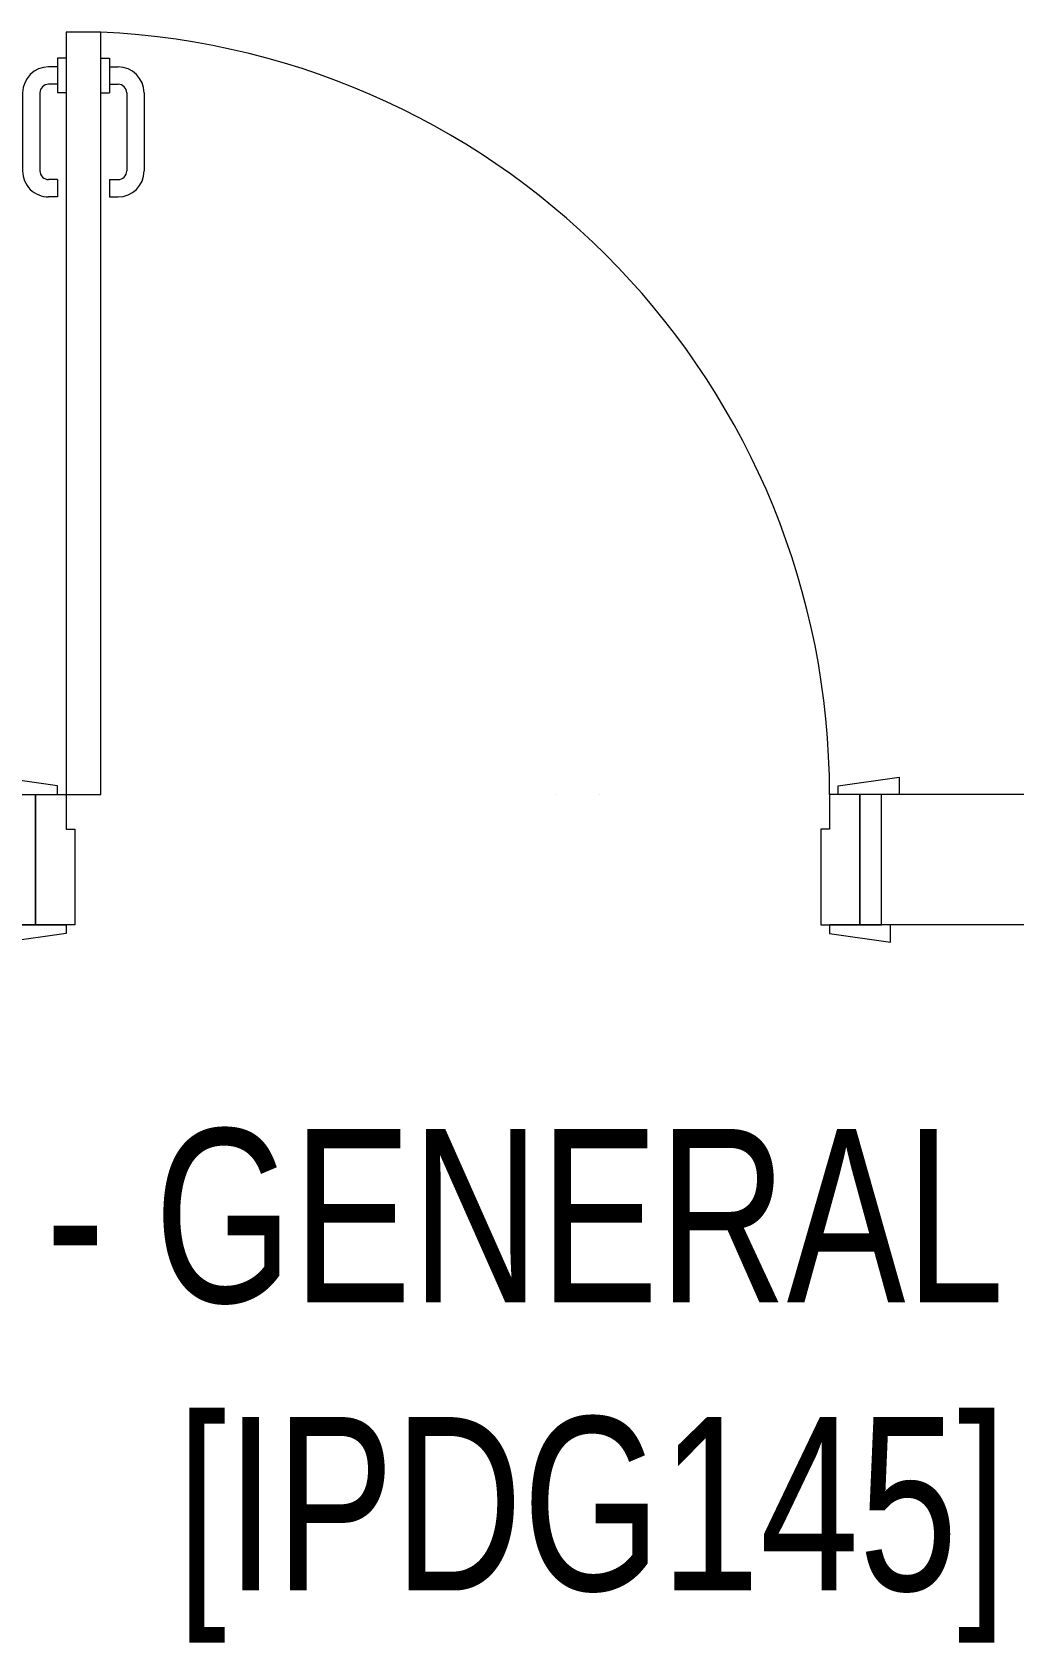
# Model space of a CAD drawing. Header units: millimetres. Extents: x 26027 to 581921, y 7230 to 233891.
# Drawn here: x 522205 to 523336, y 198057 to 199914 of the extents above; entities that cross this region are included whole.
import ezdxf

# ---------------------------------------------------------------- set-up
doc = ezdxf.new("R2010")
doc.units = ezdxf.units.MM
doc.header["$LTSCALE"] = 5
for name, color, linetype, lineweight in [('72_EGR_BASE_TEXT', 7, 'Continuous', 5), ('A-GENM', 17, 'Continuous', 5), ('Walls', 32, 'Continuous', 5)]:
    doc.layers.add(name, color=color, linetype=linetype, lineweight=lineweight)
doc.layers.add('Wooden Joinery', color=7, linetype='Continuous', lineweight=5, true_color=0xffdcd1)
doc.styles.add('X3G_ENTITY_2587EA', font='swisscl.ttf', dxfattribs={"height": 200})

# ---------------------------------------------------------------- blocks, each defined once
blk = doc.blocks.new('A$C692066EF')
at = {"layer": 'Wooden Joinery'}
for p, q in [((2405.9, 280), (2495.9, 280)), ((2405.9, 260), (2495.9, 260)), ((2375.9, 240), (2375.9, 250)), ((2395.9, 240), (2395.9, 250)), ((2505.9, 240), (2505.9, 250)), ((2525.9, 240), (2525.9, 250)), ((2365.9, 240), (2405.9, 240)), ((2365.9, 230), (2365.9, 240)), ((2405.9, 230), (2405.9, 240)), ((2505.9, 240), (2525.9, 240)), ((2365.9, 190), (2365.9, 180)), ((2405.9, 190), (2405.9, 180)), ((2365.9, 180), (2405.9, 180)), ((2375.9, 180), (2375.9, 170)), ((2395.9, 180), (2395.9, 170)), ((2505.9, 180), (2505.9, 170)), ((2505.9, 180), (2525.9, 180)), ((2525.9, 180), (2525.9, 170)), ((2405.9, 160), (2495.9, 160)), ((2405.9, 140), (2495.9, 140))]:
    blk.add_line(p, q, dxfattribs=at)
for points in [[(3215, 1080), (3205, 1080), (3195, 1150), (3215, 1150)], [(3365, 1070), (3375, 1070), (3385, 1140), (3365, 1140)], [(3215, 230), (2335.9, 230), (2335.9, 190), (3215, 190)], [(3215, 230), (2335.9, 230), (2335.9, 190), (3215, 190)], [(3365, 190), (3375, 190), (3385, 120), (3365, 120)], [(3215, 180), (3205, 180), (3195, 110), (3215, 110)]]:
    blk.add_lwpolyline(points, close=True, dxfattribs=at)
for points in [[(3215, 1105), (3365, 1105), (3365, 1130), (3215, 1130), (3215, 1105)], [(3215, 1105), (3215, 1070), (3255, 1070), (3255, 1060), (3365, 1060), (3365, 1105), (3215, 1105)], [(3215, 155), (3215, 190), (3255, 190), (3255, 200), (3365, 200), (3365, 155), (3215, 155)], [(3215, 155), (3365, 155), (3365, 130), (3215, 130), (3215, 155)]]:
    blk.add_lwpolyline(points, dxfattribs=at)
for centre, radius, start, end in [((3215, 190), 880, 90, 177.3947), ((2405.9, 250), 30, 90, 180), ((2495.9, 250), 30, 0, 90), ((2405.9, 250), 10, 90, 180), ((2495.9, 250), 10, 0, 90), ((2405.9, 170), 30, 180, 270), ((2405.9, 170), 10, 180, 270), ((2495.9, 170), 10, 270, 0), ((2495.9, 170), 30, 270, 0)]:
    blk.add_arc(centre, radius, start, end, dxfattribs=at)

msp = doc.modelspace()

# ---------------------------------------------------------------- linework, layer by layer
at = {"layer": 'A-GENM', "ltscale": 10}
for p, q in [((522808.8, 199035.3, 0), (522808.8, 199035.3, 0)), ((522858.8, 199035.3, 0), (522858.8, 199035.3, 0))]:
    msp.add_line(p, q, dxfattribs=at)
at = {"layer": 'Walls', "ltscale": 10}
for p, q in [((523158.8, 198885.3, 0), (523158.8, 199035.3, 0)), ((524283.8, 199035.3, 0), (523183.8, 199035.3, 0)), ((524283.8, 198885.3, 0), (523183.8, 198885.3, 0))]:
    msp.add_line(p, q, dxfattribs=at)

# ---------------------------------------------------------------- block references
at = {"layer": 'Wooden Joinery', "rotation": 270}
msp.add_blockref('A$C692066EF', (522053.8, 202250.3, 0), dxfattribs=at)

# ---------------------------------------------------------------- texts
at = {"layer": '72_EGR_BASE_TEXT', "char_height": 200, "attachment_point": 2, "style": 'X3G_ENTITY_2587EA'}
for s, insert in [('OR4 - GENERAL SURGERY', (523068.8, 198649.7)), ('[IPDG145]', (522849.8, 198317.6))]:
    msp.add_mtext(s, dxfattribs=dict(at, insert=insert))

doc.saveas('drawing.dxf')
